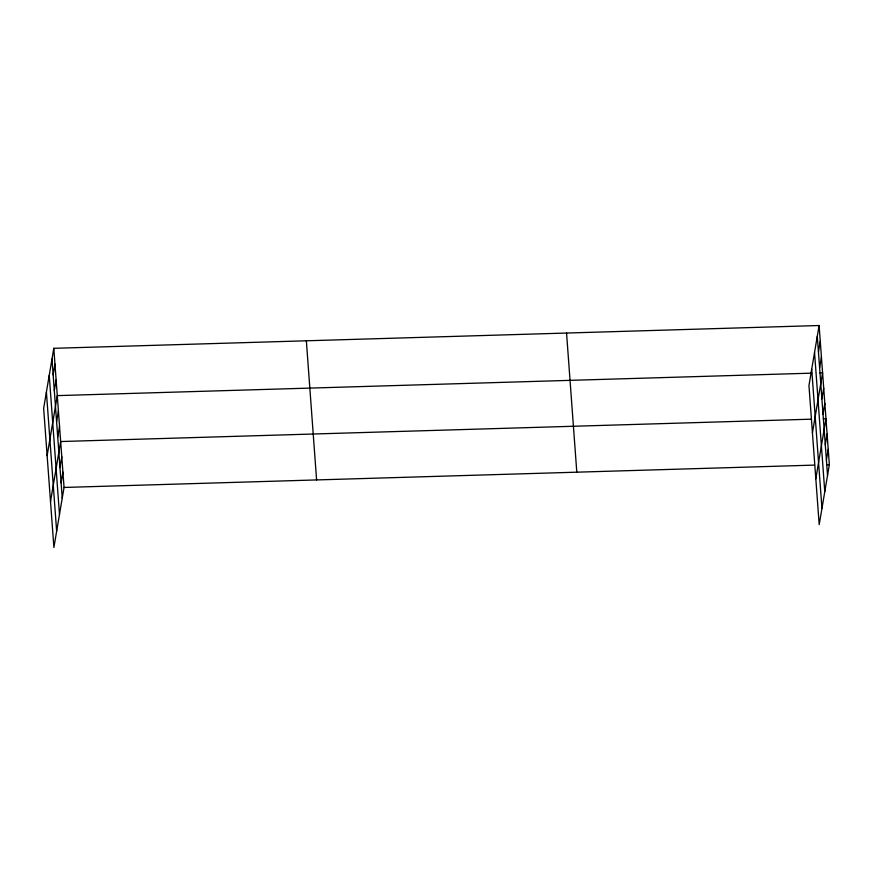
<?xml version="1.0" encoding="UTF-8"?>
<svg xmlns="http://www.w3.org/2000/svg" width="873" height="873" viewBox="0 0 873 873"><rect width="100%" height="100%" fill="white"/><g stroke="black" fill="none" stroke-linecap="round" stroke-linejoin="round"><path stroke-width="1.31" d="M53.799 348.316L43.65 408.346L53.897 547.48L64.045 487.45L53.799 348.316L819.103 325.52L829.35 464.654L819.201 524.684L808.955 385.55L819.103 325.52M53.144 374.823L54.966 364.085M54.312 390.591L56.123 379.853M47.131 455.651L57.28 395.622L811.781 373.153M56.592 421.67L58.415 410.932M57.727 436.969L59.539 426.231M50.514 501.56L60.663 441.542L811.115 419.182M59.975 467.579L61.797 456.841M61.099 482.889L62.921 472.151M818.448 352.026L820.271 341.288M819.616 367.795L821.428 357.057M812.436 432.855L822.584 372.826L819.889 372.913M821.897 398.874L823.719 388.136M823.032 414.173L824.843 403.435M815.819 478.764L825.967 418.745L823.272 418.822M825.28 444.783L827.091 434.045M826.404 460.093L828.226 449.355M64.045 487.45L814.498 465.102M826.644 464.742L829.35 464.654M817.292 336.258L827.539 475.392M814.542 352.528L824.778 491.663M811.704 369.279L821.951 508.413M566.555 333.05L576.802 472.184M306.358 340.797L316.593 479.932M51.987 359.054L62.234 498.188M49.237 375.325L59.484 514.459M46.4 392.075L56.647 531.21"/></g></svg>
